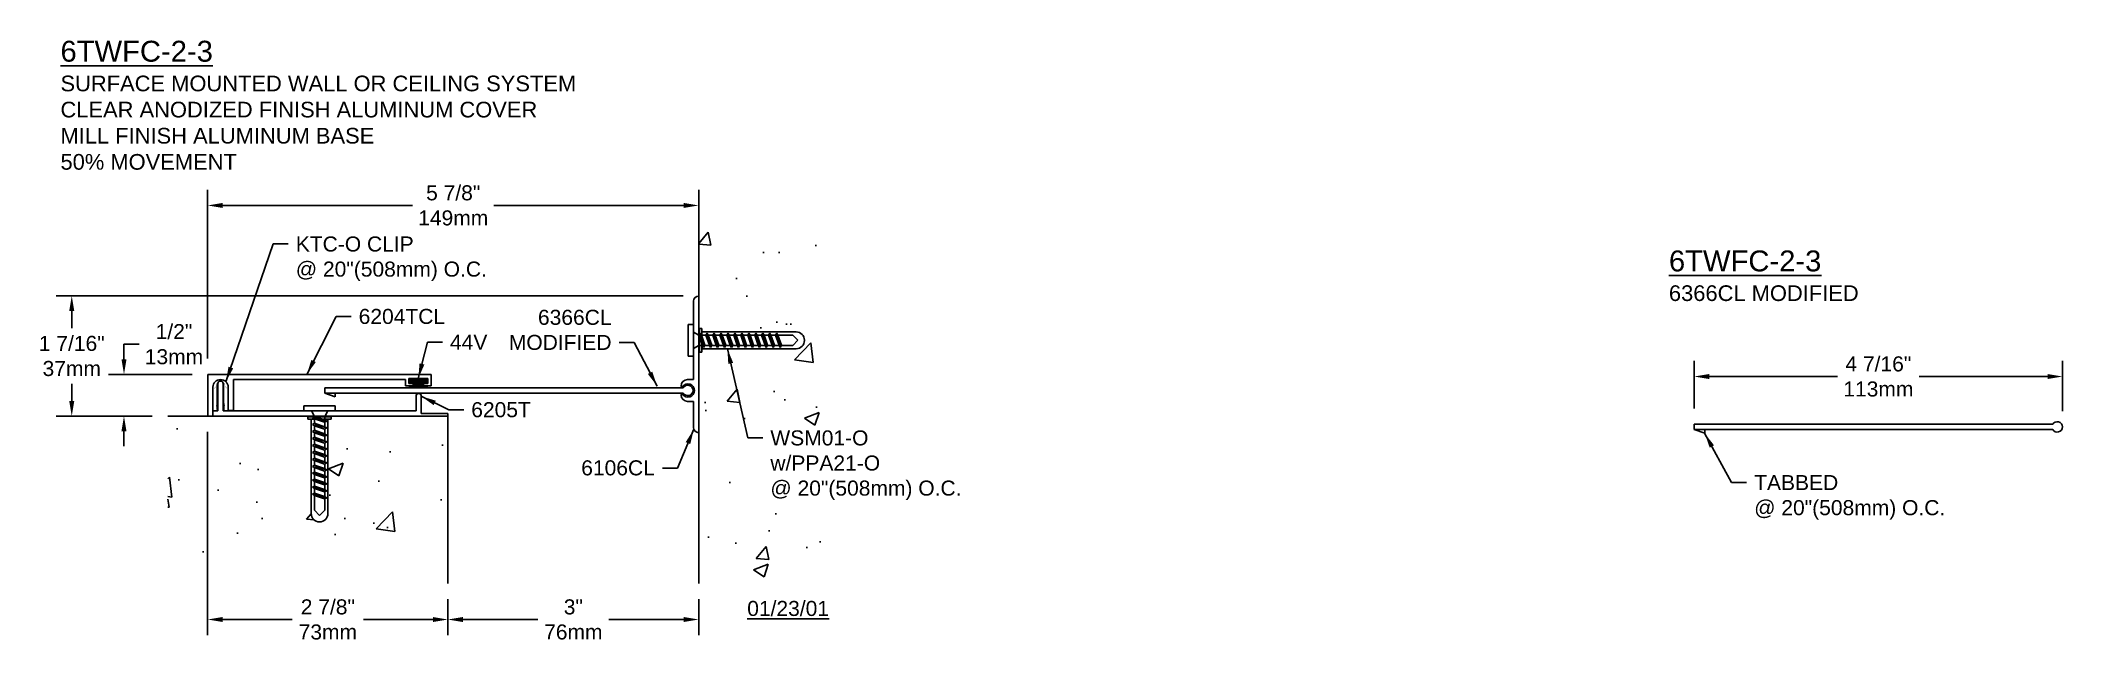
# Model space of a CAD drawing. Header units: inches. Extents: x 4 to 28.2, y -2.2 to 5.1.
import ezdxf

# ---------------------------------------------------------------- set-up
doc = ezdxf.new("R2010")
doc.units = ezdxf.units.IN
doc.header["$MEASUREMENT"] = 0
for name, color, linetype in [('Anchors', 4, 'Continuous'), ('Conditions', 1, 'Continuous'), ('Dimensions', 3, 'Continuous'), ('Fillers', 2, 'Continuous'), ('Metals', 7, 'Continuous'), ('Text', 2, 'Continuous')]:
    doc.layers.add(name, color=color, linetype=linetype)
doc.styles.get("Standard").update_dxf_attribs({"font": 'arial.ttf'})
doc.dimstyles.get("Standard").update_dxf_attribs({"dimtxt": 0.18, "dimasz": 0.18, "dimexe": 0.1875, "dimexo": 0.1875, "dimgap": 0.09, "dimtad": 0, "dimtih": 1, "dimtoh": 1, "dimdec": 4, "dimzin": 0, "dimdsep": 46, "dimlunit": 4, "dimtxsty": 'Standard', "dimcen": 0.09, "dimadec": 0, "dimazin": 0, "dimtfac": 1, "dimtdec": 4, "dimtofl": 0, "dimtmove": 0, "dimatfit": 3, "dimfxl": 0, "dimfrac": 2, "dimtolj": 1, "dimtzin": 0, "dimarcsym": 0})

# ---------------------------------------------------------------- blocks, each defined once
blk = doc.blocks.new('6204T')
for p, q in [((-0.062, 0.5), (-0.062, 0)), ((-0.062, 0.5), (2.61, 0.5)), ((2.61, 0.5), (2.61, 0.362)), ((0, 0.347), (0, 0)), ((0.091, 0.438), (0.092, 0.438)), ((0.183, 0.347), (0.183, 0.068)), ((0.245, 0.438), (2.305, 0.438)), ((0.245, 0.438), (0.245, 0.068)), ((2.305, 0.438), (2.305, 0.362)), ((2.305, 0.362), (2.381, 0.362)), ((2.345, 0.45), (2.345, 0.392)), ((2.345, 0.45), (2.57, 0.45)), ((2.345, 0.392), (2.381, 0.392)), ((2.395, 0.378), (2.395, 0.376)), ((2.52, 0.378), (2.52, 0.376)), ((2.534, 0.392), (2.57, 0.392)), ((2.534, 0.362), (2.61, 0.362)), ((2.57, 0.45), (2.57, 0.392)), ((-0.062, 0), (0, 0)), ((0.183, 0.068), (0.245, 0.068))]:
    blk.add_line(p, q)
for centre, radius, start, end in [((0.091, 0.347), 0.091, 90, 180), ((0.092, 0.347), 0.091, 0, 90), ((2.381, 0.378), 0.014, 0, 90), ((2.381, 0.376), 0.014, 270, 0), ((2.534, 0.378), 0.014, 90, 180), ((2.534, 0.376), 0.014, 180, 270)]:
    blk.add_arc(centre, radius, start, end)
blk = doc.blocks.new('6205T')
for p, q in [((-2.753, 0.062), (-2.753, 0.389)), ((-2.723, 0.419), (-2.721, 0.419)), ((-2.691, 0.062), (-2.691, 0.389)), ((-0.352, 0.27), (-0.35, 0.27)), ((-2.813, 0), (-2.813, 0.062)), ((-2.813, 0.062), (-2.753, 0.062)), ((-2.813, 0), (0, 0)), ((-2.691, 0.062), (-0.382, 0.062)), ((-0.382, 0.062), (-0.382, 0.24)), ((-0.32, 0.031), (-0.32, 0.24)), ((-0.32, 0.031), (0, 0.031)), ((0, 0), (0, 0.031))]:
    blk.add_line(p, q)
for centre, start, end in [((-2.723, 0.389), 90, 180), ((-2.721, 0.389), 0, 90), ((-0.352, 0.24), 90, 180), ((-0.35, 0.24), 0, 90)]:
    blk.add_arc(centre, 0.03, start, end)
blk = doc.blocks.new('A$CB395')
for p, q in [((0.001, 0), (0.001, 0.001)), ((0.001, 0), (1.636, 0)), ((0.062, 0.062), (0.376, 0.062)), ((0.376, 0.062), (0.376, 0.134)), ((0.56, 0.212), (0.558, 0.212)), ((0.636, 0.062), (0.636, 0.134)), ((0.636, 0.062), (1.575, 0.062)), ((1.636, 0), (1.636, 0.001))]:
    blk.add_line(p, q)
for centre, radius, start, end in [((0.062, 0.001), 0.061, 90, 180), ((0.454, 0.134), 0.078, 91.7198, 180), ((0.506, 0.13), 0.08, 126.9024, 53.1301), ((0.452, 0.202), 0.01, 306.9024, 91.7198), ((0.56, 0.202), 0.01, 90, 233.1301), ((0.558, 0.134), 0.078, 0, 90), ((1.575, 0.001), 0.061, 0, 90)]:
    blk.add_arc(centre, radius, start, end)
blk = doc.blocks.new('6106')
blk.add_blockref('A$CB395', (3.627, 2.585))
blk = doc.blocks.new('44v')
blk.add_hatch(color=256).paths.add_polyline_path([(0.11, 0), (-0.11, 0), (-0.11, -0.053), (-0.06, -0.053), (-0.06, -0.086), (-0.13, -0.086, 0.199136), (0.131, -0.086), (0.061, -0.086), (0.061, -0.054), (0.11, -0.054)])
blk.add_lwpolyline([(-0.13, -0.086), (-0.06, -0.086), (-0.06, -0.053), (-0.11, -0.053), (-0.11, 0), (0.11, 0), (0.11, -0.054), (0.061, -0.054), (0.061, -0.086), (0.131, -0.086, -0.199136)], format="xyb", close=True)
blk = doc.blocks.new('A$CB5')
for points in [[(0, 0.252, 0, 0.005, 0), (0.04, 0.291, 0.005, 0.005, 0)], [(0.183, 0.252, 0, 0.005, 0), (0.142, 0.294, 0.005, 0.005, 0)], [(0.06, 0.097, 0, 0.005, 0), (0.041, 0.041, 0.005, 0.005, 0)], [(0.122, 0.097, 0, 0.005, 0), (0.142, 0.041, 0.005, 0.005, 0)]]:
    blk.add_lwpolyline(points, format="xyseb")
at = {"const_width": 0.005}
for points in [[(0.041, 0.313), (0.041, 0.014, -0.414214), (0.031, 0.004), (0.003, 0.004)], [(0.041, 0.313, -0.804927), (0.143, 0.307, 0.586365)], [(0.143, 0.307), (0.141, 0.013, 0.4154), (0.151, 0.003), (0.183, 0.003)]]:
    blk.add_lwpolyline(points, format="xyb", dxfattribs=at)
blk = doc.blocks.new('tclip')
blk.add_blockref('A$CB5', (3.433, 2.823))
blk = doc.blocks.new('6366MOD')
for p, q in [((2.145, 0), (-2.145, 0)), ((2.145, -0.062), (-2.145, -0.062))]:
    blk.add_line(p, q)
blk.add_arc((2.199, -0.031), 0.0625, 209.7357, 150.2643)
at = {"layer": 'Metals'}
blk.add_line((-2.145, -0.062), (-2.02, -0.107), dxfattribs=at)
for points in [[(-2.145, -0.062), (-2.145, 0)], [(-2.02, -0.107), (-2.02, -0.062)]]:
    blk.add_lwpolyline(points, dxfattribs=at)
blk = doc.blocks.new('WSM01')
for p, q in [((0.005, 0.063), (-0.183, 0.063)), ((-0.183, 0.001), (-0.183, 0.063)), ((0.192, 0.001), (-0.183, 0.001)), ((-0.058, -0.064), (-0.093, 0.001)), ((0.005, 0.063), (0.192, 0.063)), ((0.067, -0.064), (0.103, 0.001)), ((0.192, 0.001), (0.192, 0.063)), ((-0.081, -0.12), (0.091, -0.078)), ((-0.081, -0.12), (-0.055, -0.106)), ((-0.081, -0.12), (-0.055, -0.134)), ((-0.081, -0.203), (0.091, -0.162)), ((-0.081, -0.203), (-0.055, -0.189)), ((-0.081, -0.203), (-0.055, -0.218)), ((-0.058, -0.107), (-0.058, -0.064)), ((0.067, -0.064), (-0.058, -0.064)), ((-0.058, -0.191), (-0.058, -0.133)), ((-0.058, -0.274), (-0.058, -0.216)), ((0.065, -0.064), (-0.055, -0.106)), ((0.065, -0.093), (-0.055, -0.134)), ((0.065, -0.147), (-0.055, -0.189)), ((0.065, -0.176), (-0.055, -0.218)), ((0.065, -0.231), (-0.055, -0.272)), ((0.091, -0.078), (0.065, -0.064)), ((0.091, -0.078), (0.065, -0.093)), ((0.091, -0.162), (0.065, -0.147)), ((0.091, -0.162), (0.065, -0.176)), ((0.091, -0.245), (0.065, -0.231)), ((0.067, -0.065), (0.067, -0.064)), ((0.067, -0.149), (0.067, -0.092)), ((0.067, -0.232), (0.067, -0.175)), ((-0.081, -0.287), (0.091, -0.245)), ((-0.081, -0.287), (-0.055, -0.272)), ((-0.081, -0.287), (-0.055, -0.301)), ((-0.081, -0.37), (0.091, -0.328)), ((-0.081, -0.37), (-0.055, -0.356)), ((-0.081, -0.37), (-0.055, -0.384)), ((-0.081, -0.453), (0.091, -0.412)), ((-0.081, -0.453), (-0.055, -0.439)), ((-0.081, -0.453), (-0.055, -0.468)), ((-0.058, -0.357), (-0.058, -0.3)), ((-0.058, -0.441), (-0.058, -0.383)), ((-0.058, -0.524), (-0.058, -0.466)), ((0.065, -0.259), (-0.055, -0.301)), ((0.065, -0.314), (-0.055, -0.356)), ((0.065, -0.343), (-0.055, -0.384)), ((0.065, -0.397), (-0.055, -0.439)), ((0.065, -0.426), (-0.055, -0.468)), ((0.065, -0.481), (-0.055, -0.522)), ((0.091, -0.245), (0.065, -0.259)), ((0.091, -0.328), (0.065, -0.314)), ((0.091, -0.328), (0.065, -0.343)), ((0.091, -0.412), (0.065, -0.397)), ((0.091, -0.412), (0.065, -0.426)), ((0.091, -0.495), (0.065, -0.481)), ((0.067, -0.315), (0.067, -0.258)), ((0.067, -0.399), (0.067, -0.342)), ((0.067, -0.482), (0.067, -0.425)), ((-0.081, -0.537), (0.091, -0.495)), ((-0.081, -0.537), (-0.055, -0.522)), ((-0.081, -0.537), (-0.055, -0.551)), ((-0.081, -0.62), (0.091, -0.578)), ((-0.081, -0.62), (-0.055, -0.606)), ((-0.081, -0.62), (-0.055, -0.634)), ((-0.081, -0.703), (0.091, -0.662)), ((-0.081, -0.703), (-0.055, -0.689)), ((-0.081, -0.703), (-0.055, -0.718)), ((-0.058, -0.607), (-0.058, -0.55)), ((-0.058, -0.691), (-0.058, -0.633)), ((-0.058, -0.774), (-0.058, -0.716)), ((0.065, -0.509), (-0.055, -0.551)), ((0.065, -0.564), (-0.055, -0.606)), ((0.065, -0.593), (-0.055, -0.634)), ((0.065, -0.647), (-0.055, -0.689)), ((0.065, -0.676), (-0.055, -0.718)), ((0.091, -0.495), (0.065, -0.509)), ((0.091, -0.578), (0.065, -0.564)), ((0.091, -0.578), (0.065, -0.593)), ((0.091, -0.662), (0.065, -0.647)), ((0.091, -0.662), (0.065, -0.676)), ((0.067, -0.565), (0.067, -0.508)), ((0.067, -0.649), (0.067, -0.592)), ((0.067, -0.732), (0.067, -0.675)), ((-0.081, -0.787), (0.091, -0.745)), ((-0.081, -0.787), (-0.055, -0.772)), ((-0.081, -0.787), (-0.055, -0.801)), ((-0.081, -0.87), (0.091, -0.828)), ((-0.081, -0.87), (-0.055, -0.856)), ((-0.081, -0.87), (-0.055, -0.884)), ((-0.081, -0.953), (0.091, -0.912)), ((-0.081, -0.953), (-0.055, -0.939)), ((-0.081, -0.953), (-0.055, -0.968)), ((-0.058, -0.857), (-0.058, -0.8)), ((-0.058, -0.941), (-0.058, -0.883)), ((-0.058, -1.024), (-0.058, -0.966)), ((0.065, -0.731), (-0.055, -0.772)), ((0.065, -0.759), (-0.055, -0.801)), ((0.065, -0.814), (-0.055, -0.856)), ((0.065, -0.843), (-0.055, -0.884)), ((0.065, -0.897), (-0.055, -0.939)), ((0.065, -0.926), (-0.055, -0.968)), ((0.091, -0.745), (0.065, -0.731)), ((0.091, -0.745), (0.065, -0.759)), ((0.091, -0.828), (0.065, -0.814)), ((0.091, -0.828), (0.065, -0.843)), ((0.091, -0.912), (0.065, -0.897)), ((0.091, -0.912), (0.065, -0.926)), ((0.067, -0.815), (0.067, -0.758)), ((0.067, -0.899), (0.067, -0.842)), ((0.067, -0.982), (0.067, -0.925)), ((-0.081, -1.037), (0.091, -0.995)), ((-0.081, -1.037), (-0.055, -1.022)), ((-0.081, -1.037), (-0.055, -1.051)), ((-0.058, -1.187), (-0.058, -1.05)), ((0.005, -1.249), (-0.058, -1.187)), ((0.065, -0.981), (-0.055, -1.022)), ((0.065, -1.009), (-0.055, -1.051)), ((0.005, -1.249), (0.067, -1.187)), ((0.091, -0.995), (0.065, -0.981)), ((0.091, -0.995), (0.065, -1.009)), ((0.067, -1.187), (0.067, -1.008))]:
    blk.add_line(p, q)
blk = doc.blocks.new('PPA21')
for p, q in [((0.14, 0.03), (-0.14, 0.03)), ((-0.14, 0.03), (-0.14, 0)), ((0.14, 0), (-0.14, 0)), ((-0.1, 0), (-0.1, -1.128)), ((0.1, 0), (0.1, -1.128)), ((0.14, 0.03), (0.14, 0)), ((0.001, -1.227), (-0.001, -1.227))]:
    blk.add_line(p, q)
for centre, start, end in [((-0.001, -1.128), 180, 270), ((0.001, -1.128), 270, 0)]:
    blk.add_arc(centre, 0.099, start, end)
blk = doc.blocks.new('*D10')
at = {"layer": 'Defpoints', "color": 0}
for p in [(11.865, 2.044), (4.364, 0.606), (5.512, 0.606)]:
    blk.add_point(p, dxfattribs=at)
at = {"layer": 'Dimensions', "color": 0, "lineweight": -2}
for p, q in [((11.678, 2.044), (4.177, 2.044)), ((4.364, 1.864), (4.364, 1.658)), ((4.364, 0.786), (4.364, 0.991)), ((5.325, 0.606), (4.177, 0.606))]:
    blk.add_line(p, q, dxfattribs=at)
at = {"layer": 'Dimensions', "color": 0}
for points in [[(4.334, 1.864), (4.394, 1.864), (4.364, 2.044)], [(4.334, 0.786), (4.394, 0.786), (4.364, 0.606)]]:
    blk.add_solid(points, dxfattribs=at)
at = {"layer": 'Dimensions', "color": 0, "insert": (4.364, 1.325), "char_height": 0.18, "attachment_point": 5}
blk.add_mtext('\\A1;1 7/16"\\P37mm', dxfattribs=at)
blk = doc.blocks.new('*D11')
at = {"layer": 'Defpoints', "color": 0}
for p in [(5.99, 1.106), (4.989, 0.606), (5.512, 0.606)]:
    blk.add_point(p, dxfattribs=at)
at = {"layer": 'Dimensions', "color": 0, "lineweight": -2}
for p, q in [((4.989, 1.286), (4.989, 1.466)), ((4.989, 1.466), (5.169, 1.466)), ((5.803, 1.106), (4.802, 1.106)), ((5.325, 0.606), (4.802, 0.606)), ((4.989, 0.426), (4.989, 0.246))]:
    blk.add_line(p, q, dxfattribs=at)
at = {"layer": 'Dimensions', "color": 0}
for points in [[(4.959, 1.286), (5.019, 1.286), (4.989, 1.106)], [(4.959, 0.426), (5.019, 0.426), (4.989, 0.606)]]:
    blk.add_solid(points, dxfattribs=at)
at = {"layer": 'Dimensions', "color": 0, "insert": (5.587, 1.466), "char_height": 0.18, "attachment_point": 5}
blk.add_mtext('\\A1;1/2"\\P13mm', dxfattribs=at)
blk = doc.blocks.new('*D12')
at = {"layer": 'Defpoints', "color": 0}
for p in [(11.865, 3.126), (11.865, 2.044), (5.99, 1.106)]:
    blk.add_point(p, dxfattribs=at)
at = {"layer": 'Dimensions', "color": 0, "lineweight": -2}
for p, q in [((5.99, 1.294), (5.99, 3.314)), ((11.865, 2.231), (11.865, 3.314)), ((6.17, 3.126), (8.44, 3.126)), ((11.685, 3.126), (9.415, 3.126))]:
    blk.add_line(p, q, dxfattribs=at)
at = {"layer": 'Dimensions', "color": 0}
for points in [[(6.17, 3.156), (6.17, 3.096), (5.99, 3.126)], [(11.685, 3.156), (11.685, 3.096), (11.865, 3.126)]]:
    blk.add_solid(points, dxfattribs=at)
at = {"layer": 'Dimensions', "color": 0, "insert": (8.928, 3.126), "char_height": 0.18, "attachment_point": 5}
blk.add_mtext('\\A1;5 7/8"\\P149mm', dxfattribs=at)
blk = doc.blocks.new('*D13')
at = {"layer": 'Defpoints', "color": 0}
for p in [(8.865, -1.394), (11.865, -1.394), (8.865, -1.826)]:
    blk.add_point(p, dxfattribs=at)
at = {"layer": 'Dimensions', "color": 0, "lineweight": -2}
for p, q in [((8.865, -1.581), (8.865, -2.014)), ((11.865, -1.581), (11.865, -2.014)), ((9.045, -1.826), (9.94, -1.826)), ((11.685, -1.826), (10.791, -1.826))]:
    blk.add_line(p, q, dxfattribs=at)
at = {"layer": 'Dimensions', "color": 0}
for points in [[(9.045, -1.796), (9.045, -1.856), (8.865, -1.826)], [(11.685, -1.796), (11.685, -1.856), (11.865, -1.826)]]:
    blk.add_solid(points, dxfattribs=at)
at = {"layer": 'Dimensions', "color": 0, "insert": (10.365, -1.826), "char_height": 0.18, "attachment_point": 5}
blk.add_mtext('\\A1;3"\\P76mm', dxfattribs=at)
blk = doc.blocks.new('*D14')
at = {"layer": 'Defpoints', "color": 0}
for p in [(5.99, 0.606), (8.865, -1.394), (5.99, -1.826)]:
    blk.add_point(p, dxfattribs=at)
at = {"layer": 'Dimensions', "color": 0, "lineweight": -2}
for p, q in [((5.99, 0.419), (5.99, -2.014)), ((8.865, -1.581), (8.865, -2.014)), ((6.17, -1.826), (7.003, -1.826)), ((8.685, -1.826), (7.853, -1.826))]:
    blk.add_line(p, q, dxfattribs=at)
at = {"layer": 'Dimensions', "color": 0}
for points in [[(6.17, -1.796), (6.17, -1.856), (5.99, -1.826)], [(8.685, -1.796), (8.685, -1.856), (8.865, -1.826)]]:
    blk.add_solid(points, dxfattribs=at)
at = {"layer": 'Dimensions', "color": 0, "insert": (7.428, -1.826), "char_height": 0.18, "attachment_point": 5}
blk.add_mtext('\\A1;2 7/8"\\P73mm', dxfattribs=at)
blk = doc.blocks.new('*D15')
at = {"layer": 'Defpoints', "color": 0}
for p in [(23.776, 1.08), (23.776, 0.508), (28.183, 0.477)]:
    blk.add_point(p, dxfattribs=at)
at = {"layer": 'Dimensions', "color": 0, "lineweight": -2}
for p, q in [((23.776, 0.696), (23.776, 1.267)), ((28.183, 0.665), (28.183, 1.267)), ((23.956, 1.08), (25.492, 1.08)), ((28.003, 1.08), (26.467, 1.08))]:
    blk.add_line(p, q, dxfattribs=at)
at = {"layer": 'Dimensions', "color": 0}
for points in [[(23.956, 1.11), (23.956, 1.05), (23.776, 1.08)], [(28.003, 1.11), (28.003, 1.05), (28.183, 1.08)]]:
    blk.add_solid(points, dxfattribs=at)
at = {"layer": 'Dimensions', "color": 0, "insert": (25.979, 1.08), "char_height": 0.18, "attachment_point": 5}
blk.add_mtext('\\A1;4 7/16"\\P113mm', dxfattribs=at)

msp = doc.modelspace()

# ---------------------------------------------------------------- hatches: boundary and pattern name
at = {"layer": 'Conditions'}
h = msp.add_hatch(dxfattribs=at)
h.set_pattern_fill('AR-CONC', color=256, scale=0.25, style=0)
h.paths.add_polyline_path([(8.86543, 0.60619), (7.39282, 0.60619), (7.39143, 0.60364), (7.39143, 0.59819), (7.46893, 0.59819), (7.46893, 0.56819), (7.42893, 0.56819), (7.42893, -0.55972, -0.41421356), (7.32993, -0.65872), (7.32793, -0.65872, -0.41421356), (7.22893, -0.55972), (7.22893, 0.56819), (7.18893, 0.56819), (7.18893, 0.59819), (7.2588, 0.59819), (7.26643, 0.60241), (7.26643, 0.60364), (7.26503, 0.60619), (5.5122, 0.60619), (5.5122, -1.39381), (8.86543, -1.39381)])
h.paths.add_polyline_path([(13.44919, 2.89075), (11.86543, 2.89075), (11.86543, 1.57708), (11.86798, 1.57569), (11.86921, 1.57569), (11.87343, 1.58332), (11.87343, 1.65319), (11.90343, 1.65319), (11.90343, 1.61319), (13.03134, 1.61319, -0.41421356), (13.13034, 1.51419), (13.13034, 1.51219, -0.41421356), (13.03134, 1.41319), (11.90343, 1.41319), (11.90343, 1.37319), (11.87343, 1.37319), (11.87343, 1.45069), (11.86798, 1.45069), (11.86543, 1.4493), (11.86543, -1.39381), (13.44919, -1.39381)])
h.paths.add_polyline_path([(13.32743, 1.10619), (15.66878, 1.10619), (15.66878, 0.47689), (13.32743, 0.47689)], flags=9)

# ---------------------------------------------------------------- linework, layer by layer
for points in [[(11.86543, -1.39381), (11.86543, 2.89075)], [(8.86543, -1.39381), (8.86543, 0.60619), (5.5122, 0.60619)]]:
    msp.add_lwpolyline(points, dxfattribs=at)

# ---------------------------------------------------------------- block references
at = {"layer": 'Anchors', "rotation": 89.9999999999999}
for name, p in [('WSM01', (11.80396, 1.5083)), ('PPA21', (11.90343, 1.51319))]:
    msp.add_blockref(name, p, dxfattribs=at)
at = {"layer": 'Anchors'}
msp.add_blockref('tclip', (2.61948, -2.15206), dxfattribs=at)
at = {"layer": 'Anchors', "xscale": -1}
for name, p in [('WSM01', (7.33382, 0.66765)), ('PPA21', (7.32893, 0.56819))]:
    msp.add_blockref(name, p, dxfattribs=at)
at = {"layer": 'Fillers'}
msp.add_blockref('44v', (8.50993, 1.05619), dxfattribs=at)
at = {"layer": 'Metals', "rotation": 90}
msp.add_blockref('6106', (14.45088, -3.21994), dxfattribs=at)
at = {"layer": 'Metals'}
for name, p in [('6204T', (6.05243, 0.60619)), ('6205T', (8.86543, 0.60619)), ('6366MOD', (9.53556, 0.94486)), ('6366MOD', (25.921, 0.50844))]:
    msp.add_blockref(name, p, dxfattribs=at)

# ---------------------------------------------------------------- texts
at = {"layer": 'Text', "char_height": 0.25, "attachment_point": 1}
for s, insert, width in [('{\\L6TWFC-2-3\\P\\H0.75x;\\lSURFACE MOUNTED WALL OR CEILING SYSTEM\\PCLEAR ANODIZED FINISH ALUMINUM COVER\\PMILL FINISH ALUMINUM BASE\\P50% MOVEMENT}', (4.22915, 5.09551), 6.2857543), ('{\\L6TWFC-2-3\\P\\H0.75x;\\l6366CL MODIFIED}', (23.47328, 2.58754), 6.3125)]:
    msp.add_mtext(s, dxfattribs=dict(at, insert=insert, width=width))
at = {"layer": 'Text', "char_height": 0.18}
for s, insert, attachment_point in [('KTC-O CLIP\\P@ 20"(508mm) O.C.', (7.04433, 2.75506), 1), ('6204TCL', (7.79682, 1.88903), 1), ('6366CL\\PMODIFIED', (10.82259, 1.39556), 9), ('\\A1;44V', (8.88941, 1.58014), 1), ('\\A1;6205T', (9.14372, 0.77354), 1), ('WSM01-O\\Pw/PPA21-O\\P@ 20"(508mm) O.C.', (12.7225, 0.43598), 1), ('\\A1;6106CL', (11.3403, -0.10448), 9), ('TABBED\\P@ 20"(508mm) O.C.', (24.4932, -0.09805), 1), ('{\\L01/23/01}', (12.44553, -1.60343), 1)]:
    msp.add_mtext(s, dxfattribs=dict(at, insert=insert, attachment_point=attachment_point))

# ---------------------------------------------------------------- dimensions: what is measured, and where the dimension line sits
at = {"layer": 'Dimensions'}
dim = msp.add_linear_dim(base=(11.86543, 3.12638), p1=(5.99043, 1.10619), p2=(11.86543, 2.04369), text='<>\\P149mm', dimstyle='Standard', dxfattribs=at)
dim.commit()
dim.dimension.update_dxf_attribs({"geometry": '*D12', "text_midpoint": (8.92793, 3.12638), "dimtype": 160})
dim = msp.add_linear_dim(base=(4.36433, 0.60619), p1=(11.86543, 2.04369), p2=(5.5122, 0.60619), angle=90, text='<>\\P37mm', dimstyle='Standard', dxfattribs=at)
dim.commit()
dim.dimension.update_dxf_attribs({"geometry": '*D10', "text_midpoint": (4.36433, 1.32494)})
dim = msp.add_linear_dim(base=(4.98925, 0.60619), p1=(5.99043, 1.10619), p2=(5.5122, 0.60619), angle=90, text='<>\\P13mm', dimstyle='Standard', dxfattribs=at)
dim.commit()
dim.dimension.update_dxf_attribs({"geometry": '*D11', "text_midpoint": (5.58677, 1.46619), "dimtype": 160})
for base, p1, p2, text, picture, middle in [((23.77587, 1.07994), (28.18291, 0.47744), (23.77587, 0.50844), '<>\\P113mm', '*D15', (25.97939, 1.07994)), ((5.99043, -1.82609), (8.86543, -1.39381), (5.99043, 0.60619), '<>\\P73mm', '*D14', (7.42793, -1.82609)), ((8.86543, -1.82609), (11.86543, -1.39381), (8.86543, -1.39381), '<>\\P76mm', '*D13', (10.36543, -1.82609))]:
    dim = msp.add_linear_dim(base=base, p1=p1, p2=p2, text=text, dimstyle='Standard', dxfattribs=at)
    dim.commit()
    dim.dimension.update_dxf_attribs({"geometry": picture, "text_midpoint": middle})

# ---------------------------------------------------------------- leaders
at = {"layer": 'Text', "annotation_type": 0, "has_hookline": 1}
for points, hookline_direction, text_width in [([(6.20877, 1.01754), (6.77433, 2.66506), (6.95433, 2.66506)], 0, 2.25135), ([(7.1765, 1.10619), (7.52682, 1.79903), (7.70682, 1.79903)], 0, 1.01603), ([(8.50993, 1.05619), (8.61941, 1.49014), (8.79941, 1.49014)], 0, 0.44226), ([(11.36714, 0.96569), (11.09259, 1.48556), (10.91259, 1.48556)], 1, 1.19726), ([(12.20787, 1.41319), (12.4525, 0.34598), (12.6325, 0.34598)], 0, 2.25135), ([(8.54543, 0.84329), (8.87372, 0.68354), (9.05372, 0.68354)], 0, 0.69851), ([(11.80692, 0.44935), (11.6103, -0.01448), (11.4303, -0.01448)], 1, 0.86243), ([(23.90087, 0.40094), (24.2232, -0.18805), (24.4032, -0.18805)], 0, 2.25135)]:
    msp.add_leader(points, dimstyle='Standard', override={"dimgap": 0.09, "dimtad": 0}, dxfattribs=dict(at, hookline_direction=hookline_direction, text_width=text_width))

doc.saveas('drawing.dxf')
